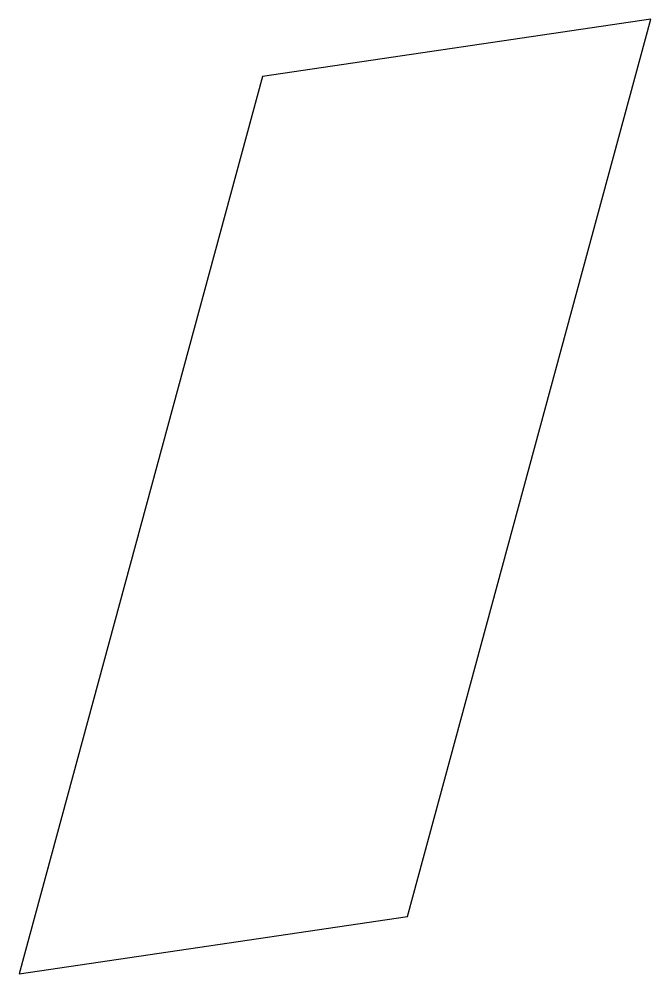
# Model space of a CAD drawing. Header units: millimetres. Extents: x 0 to 32.8, y 0 to 49.5.
import ezdxf

# ---------------------------------------------------------------- set-up
doc = ezdxf.new("R2010")
doc.units = ezdxf.units.MM

msp = doc.modelspace()

# ---------------------------------------------------------------- linework, layer by layer
at = {"color": 7, "linetype": 'Continuous', "lineweight": 25}
for p, q in [((32.775, 49.534), (12.622, 46.564)), ((20.153, 2.97), (32.775, 49.534)), ((12.622, 46.564), (0, 0)), ((0, 0), (20.153, 2.97))]:
    msp.add_line(p, q, dxfattribs=at)

doc.saveas('drawing.dxf')
